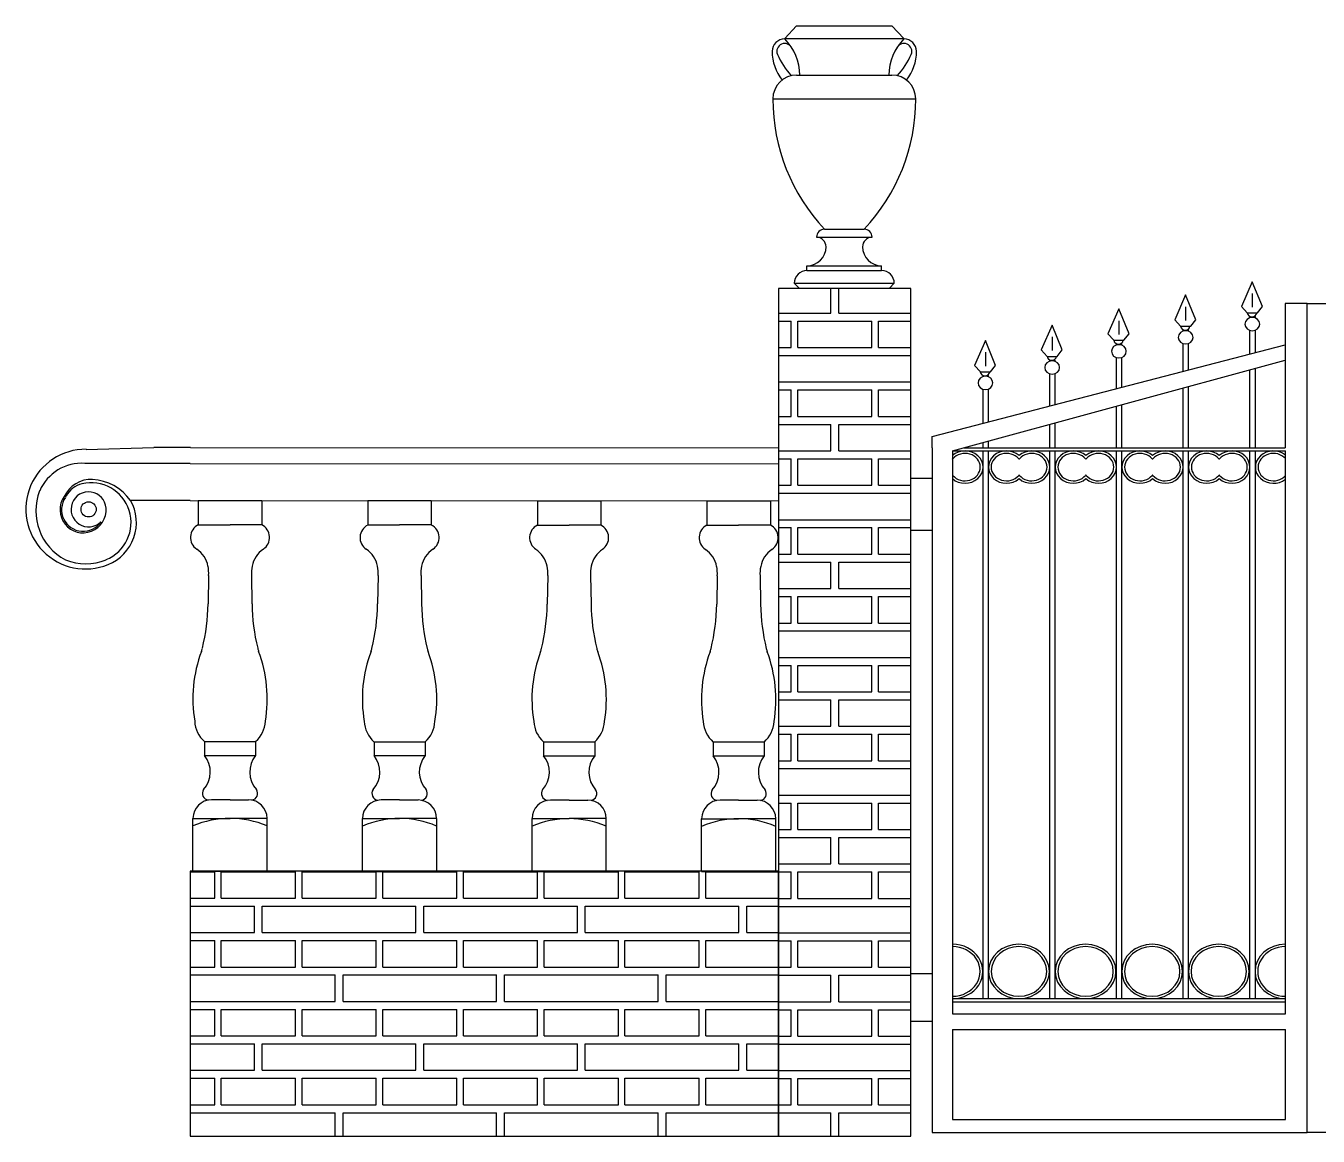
# Model space of a CAD drawing. Header units: millimetres. Extents: x -284 to 4134, y 0 to 1914.
# Drawn here: x -284 to 1944, y 0 to 1913 of the extents above; entities that cross this region are included whole.
import ezdxf

# ---------------------------------------------------------------- set-up
doc = ezdxf.new("R2010")
doc.units = ezdxf.units.MM
doc.layers.add('ceco.net 172', color=7, linetype='Continuous')

msp = doc.modelspace()

# ---------------------------------------------------------------- linework, layer by layer
at = {"layer": 'ceco.net 172'}
for p, q in [((1045.1, 1913), (1024.5, 1891.1)), ((1045.1, 1913), (1209.3, 1913)), ((1209.3, 1913), (1229.9, 1891.1)), ((1024.5, 1891.1), (1229.9, 1891.1)), ((1045.1, 1828.1), (1209.3, 1828.1)), ((1004, 1787), (1250.4, 1787)), ((1093, 1562.5), (1161.4, 1562.5)), ((1079.3, 1548.8), (1175.1, 1548.8)), ((1062.9, 1491.3), (1062.9, 1499.5)), ((1062.9, 1499.5), (1191.5, 1499.5)), ((1191.5, 1491.3), (1191.5, 1499.5)), ((1062.9, 1491.3), (1191.5, 1491.3)), ((1830.5, 1472.1), (1811.7, 1429.5)), ((1848.1, 1429.5), (1830.5, 1472.1)), ((1241.7, 1460.2), (1013.6, 1460.2)), ((1013.6, 1460.2), (1013.6, 0)), ((1041, 1469.4), (1049.2, 1461.2)), ((1041, 1469.4), (1213.4, 1469.4)), ((1049.2, 1461.2), (1205.2, 1461.2)), ((1049.2, 1461.2), (1205.2, 1461.2)), ((1103.9, 1418), (1103.9, 1460.2)), ((1117.6, 1418), (1117.6, 1460.2)), ((1213.4, 1469.4), (1205.2, 1461.2)), ((1241.7, 0), (1241.7, 1460.2)), ((1715.5, 1449.3), (1696.7, 1406.7)), ((1733.1, 1406.7), (1715.5, 1449.3)), ((1830.5, 1451.9), (1830.5, 1428.4)), ((1715.5, 1429.1), (1715.5, 1405.5)), ((1811.7, 1429.5), (1821.7, 1418.3)), ((1839.3, 1418.3), (1848.1, 1429.5)), ((1887.3, 1434.6), (1887.3, 1186.1)), ((1925.1, 1434.6), (1887.3, 1434.6)), ((1925.1, 6), (1925.1, 1434.6)), ((1925.1, 1434.6), (1962.9, 1434.6)), ((1925.1, 6), (1925.1, 1434.6)), ((1013.6, 1418), (1103.9, 1418)), ((1013.6, 1404.3), (1035.5, 1404.3)), ((1035.5, 1358.7), (1035.5, 1404.3)), ((1046.9, 1358.7), (1046.9, 1404.3)), ((1046.9, 1404.3), (1174.7, 1404.3)), ((1117.6, 1418), (1241.7, 1418)), ((1174.7, 1358.7), (1174.7, 1404.3)), ((1186.1, 1358.7), (1186.1, 1404.3)), ((1186.1, 1404.3), (1241.7, 1404.3)), ((1600.5, 1425.2), (1581.7, 1382.5)), ((1618, 1382.5), (1600.5, 1425.2)), ((1600.5, 1405), (1600.5, 1381.4)), ((1696.7, 1406.7), (1706.7, 1395.4)), ((1724.3, 1395.4), (1733.1, 1406.7)), ((1821.7, 1418.3), (1839.3, 1418.3)), ((1826.4, 1410), (1826.4, 1412.1)), ((1835.7, 1409.6), (1835.7, 1412.1)), ((1485.5, 1397.3), (1466.7, 1354.6)), ((1503, 1354.6), (1485.5, 1397.3)), ((1581.7, 1382.5), (1591.7, 1371.3)), ((1609.3, 1371.3), (1618, 1382.5)), ((1706.7, 1395.4), (1724.3, 1395.4)), ((1711.4, 1387.2), (1711.4, 1389.2)), ((1720.7, 1386.8), (1720.7, 1389.2)), ((1826.4, 1347.4), (1826.4, 1388.3)), ((1835.7, 1349.8), (1835.7, 1388.7)), ((1278.5, 1205.3), (1887.3, 1363.2)), ((1370.5, 1370.7), (1351.7, 1328)), ((1388, 1328), (1370.5, 1370.7)), ((1485.5, 1377.1), (1485.5, 1353.5)), ((1591.7, 1371.3), (1609.3, 1371.3)), ((1596.4, 1363.1), (1596.4, 1365.1)), ((1605.7, 1362.7), (1605.7, 1365.1)), ((1711.4, 1317.5), (1711.4, 1365.5)), ((1720.7, 1320), (1720.7, 1365.9)), ((1013.6, 1358.7), (1035.5, 1358.7)), ((1013.6, 1345), (1241.7, 1345)), ((1046.9, 1358.7), (1174.7, 1358.7)), ((1186.1, 1358.7), (1241.7, 1358.7)), ((1313.5, 1180.5), (1887.3, 1336.9)), ((1370.5, 1350.5), (1370.5, 1326.9)), ((1466.7, 1354.6), (1476.7, 1343.4)), ((1476.7, 1343.4), (1494.2, 1343.4)), ((1481.3, 1335.2), (1481.3, 1337.2)), ((1490.7, 1334.8), (1490.7, 1337.2)), ((1494.2, 1343.4), (1503, 1354.6)), ((1596.4, 1287.7), (1596.4, 1341.4)), ((1605.7, 1290.1), (1605.7, 1341.8)), ((1351.7, 1328), (1361.7, 1316.8)), ((1361.7, 1316.8), (1379.2, 1316.8)), ((1379.2, 1316.8), (1388, 1328)), ((1826.4, 1186.1), (1826.4, 1320.3)), ((1835.7, 1186.1), (1835.7, 1322.8)), ((1013.6, 1299.4), (1241.7, 1299.4)), ((1366.3, 1308.5), (1366.3, 1310.6)), ((1375.7, 1308.2), (1375.7, 1310.6)), ((1481.3, 1257.9), (1481.3, 1313.5)), ((1490.7, 1260.3), (1490.7, 1313.9)), ((1013.6, 1285.7), (1035.5, 1285.7)), ((1035.5, 1240.1), (1035.5, 1285.7)), ((1046.9, 1240.1), (1046.9, 1285.7)), ((1046.9, 1285.7), (1174.7, 1285.7)), ((1174.7, 1240.1), (1174.7, 1285.7)), ((1186.1, 1240.1), (1186.1, 1285.7)), ((1186.1, 1285.7), (1241.7, 1285.7)), ((1366.3, 1228.1), (1366.3, 1286.9)), ((1375.7, 1230.5), (1375.7, 1287.2)), ((1711.4, 1186.1), (1711.4, 1288.9)), ((1720.7, 1186.1), (1720.7, 1291.5)), ((1596.4, 1186.1), (1596.4, 1257.6)), ((1605.7, 1186.1), (1605.7, 1260.1)), ((1013.6, 1240.1), (1035.5, 1240.1)), ((1013.6, 1226.4), (1103.9, 1226.4)), ((1046.9, 1240.1), (1174.7, 1240.1)), ((1103.9, 1180.7), (1103.9, 1226.4)), ((1117.6, 1180.7), (1117.6, 1226.4)), ((1117.6, 1226.4), (1241.7, 1226.4)), ((1186.1, 1240.1), (1241.7, 1240.1)), ((1481.3, 1186.1), (1481.3, 1226.3)), ((1490.7, 1186.1), (1490.7, 1228.8)), ((1278.5, 1186.1), (1278.5, 1205.3)), ((-179.4, 1183.3), (-63.1, 1186.4)), ((0.1, 1186.4), (-63.1, 1186.4)), ((0.1, 1186.4), (1013.7, 1185.7)), ((1013.6, 1180.7), (1103.9, 1180.7)), ((1117.6, 1180.7), (1241.7, 1180.7)), ((1278.5, 1186.1), (1278.5, 6)), ((1333.9, 1186.1), (1887.3, 1186.1)), ((1366.3, 1186.1), (1366.3, 1194.9)), ((1375.7, 1186.1), (1375.7, 1197.5)), ((0, 1159), (-181.3, 1159.1)), ((0, 1159), (1013.6, 1158.3)), ((1013.6, 1167.1), (1035.5, 1167.1)), ((1035.5, 1121.4), (1035.5, 1167.1)), ((1046.9, 1121.4), (1046.9, 1167.1)), ((1046.9, 1167.1), (1174.7, 1167.1)), ((1174.7, 1121.4), (1174.7, 1167.1)), ((1186.1, 1121.4), (1186.1, 1167.1)), ((1186.1, 1167.1), (1241.7, 1167.1)), ((1313.5, 1180.5), (1313.5, 210.8)), ((1313.5, 1180.5), (1887.5, 1180.5)), ((1366.3, 834.6), (1366.3, 1180.5)), ((1375.7, 834.6), (1375.7, 1180.5)), ((1481.3, 834.6), (1481.3, 1180.5)), ((1490.7, 834.6), (1490.7, 1180.5)), ((1596.4, 834.6), (1596.4, 1180.5)), ((1605.7, 834.6), (1605.7, 1180.5)), ((1711.4, 834.6), (1711.4, 1180.5)), ((1720.7, 834.6), (1720.7, 1180.5)), ((1826.4, 834.6), (1826.4, 1180.5)), ((1835.7, 834.6), (1835.7, 1180.5)), ((1887.5, 210.8), (1887.5, 1180.5)), ((1013.6, 1121.4), (1035.5, 1121.4)), ((1046.9, 1121.4), (1174.7, 1121.4)), ((1186.1, 1121.4), (1241.7, 1121.4)), ((1241.7, 1133.8), (1278.5, 1133.8)), ((1278.5, 1133.8), (1278.5, 1043.6)), ((0, 1095.1), (-103, 1095.2)), ((0, 1095.1), (1013.6, 1094.5)), ((13.7, 1095.1), (13.7, 1053.2)), ((13.7, 1095.1), (123.2, 1095.1)), ((123.2, 1095.1), (123.2, 1053.2)), ((305.9, 1094.9), (305.9, 1053)), ((305.9, 1094.9), (415.4, 1094.9)), ((415.4, 1094.9), (415.4, 1053)), ((598.2, 1094.7), (598.2, 1052.8)), ((598.2, 1094.7), (707.7, 1094.7)), ((707.7, 1094.7), (707.7, 1052.8)), ((890.4, 1094.5), (890.4, 1052.6)), ((890.4, 1094.5), (999.9, 1094.5)), ((999.9, 1094.5), (999.9, 1052.6)), ((1013.6, 1107.7), (1241.7, 1107.7)), ((13.7, 1053.2), (68.4, 1053.2)), ((123.2, 1053.2), (68.4, 1053.2)), ((305.9, 1053), (360.7, 1053)), ((415.4, 1053), (360.7, 1053)), ((598.2, 1052.8), (652.9, 1052.8)), ((707.7, 1052.8), (652.9, 1052.8)), ((890.4, 1052.6), (945.1, 1052.6)), ((999.9, 1052.6), (945.1, 1052.6)), ((1013.6, 1062.1), (1241.7, 1062.1)), ((1013.6, 1048.4), (1035.5, 1048.4)), ((1035.5, 1002.8), (1035.5, 1048.4)), ((1046.9, 1002.8), (1046.9, 1048.4)), ((1046.9, 1048.4), (1174.7, 1048.4)), ((1174.7, 1002.8), (1174.7, 1048.4)), ((1186.1, 1002.8), (1186.1, 1048.4)), ((1186.1, 1048.4), (1241.7, 1048.4)), ((1278.5, 1043.6), (1241.7, 1043.6)), ((1013.6, 1002.8), (1035.5, 1002.8)), ((1046.9, 1002.8), (1174.7, 1002.8)), ((1186.1, 1002.8), (1241.7, 1002.8)), ((1013.6, 989.1), (1103.9, 989.1)), ((1103.9, 943.5), (1103.9, 989.1)), ((1117.6, 943.5), (1117.6, 989.1)), ((1117.6, 989.1), (1241.7, 989.1)), ((31.5, 966.1), (30.6, 917.1)), ((105.3, 966.1), (106.3, 917.1)), ((323.8, 965.9), (322.8, 916.9)), ((397.6, 965.9), (398.5, 916.9)), ((616, 965.7), (615.1, 916.7)), ((689.8, 965.7), (690.8, 916.7)), ((908.2, 965.5), (907.3, 916.6)), ((982, 965.5), (983, 916.6)), ((1013.6, 943.5), (1103.9, 943.5)), ((1117.6, 943.5), (1241.7, 943.5)), ((1013.6, 929.8), (1035.5, 929.8)), ((1035.5, 884.1), (1035.5, 929.8)), ((1046.9, 884.1), (1046.9, 929.8)), ((1046.9, 929.8), (1174.7, 929.8)), ((1174.7, 884.1), (1174.7, 929.8)), ((1186.1, 884.1), (1186.1, 929.8)), ((1186.1, 929.8), (1241.7, 929.8)), ((1013.6, 884.1), (1035.5, 884.1)), ((1013.6, 870.5), (1241.7, 870.5)), ((1046.9, 884.1), (1174.7, 884.1)), ((1186.1, 884.1), (1241.7, 884.1)), ((1013.6, 824.8), (1241.7, 824.8)), ((1366.3, 236.9), (1366.3, 834.6)), ((1375.7, 236.9), (1375.7, 834.6)), ((1481.3, 236.9), (1481.3, 834.6)), ((1490.7, 236.9), (1490.7, 834.6)), ((1596.4, 236.9), (1596.4, 834.6)), ((1605.7, 236.9), (1605.7, 834.6)), ((1711.4, 236.9), (1711.4, 834.6)), ((1720.7, 236.9), (1720.7, 834.6)), ((1826.4, 236.9), (1826.4, 834.6)), ((1835.7, 236.9), (1835.7, 834.6)), ((1013.6, 811.1), (1035.5, 811.1)), ((1035.5, 765.5), (1035.5, 811.1)), ((1046.9, 765.5), (1046.9, 811.1)), ((1046.9, 811.1), (1174.7, 811.1)), ((1174.7, 765.5), (1174.7, 811.1)), ((1186.1, 765.5), (1186.1, 811.1)), ((1186.1, 811.1), (1241.7, 811.1)), ((1013.6, 765.5), (1035.5, 765.5)), ((1046.9, 765.5), (1174.7, 765.5)), ((1186.1, 765.5), (1241.7, 765.5)), ((1013.6, 751.8), (1103.9, 751.8)), ((1103.9, 706.2), (1103.9, 751.8)), ((1117.6, 706.2), (1117.6, 751.8)), ((1117.6, 751.8), (1241.7, 751.8)), ((1013.6, 706.2), (1103.9, 706.2)), ((1013.6, 692.5), (1035.5, 692.5)), ((1035.5, 646.9), (1035.5, 692.5)), ((1046.9, 646.9), (1046.9, 692.5)), ((1046.9, 692.5), (1174.7, 692.5)), ((1117.6, 706.2), (1241.7, 706.2)), ((1174.7, 646.9), (1174.7, 692.5)), ((1186.1, 646.9), (1186.1, 692.5)), ((1186.1, 692.5), (1241.7, 692.5)), ((24.4, 679.7), (24.4, 655.9)), ((24.4, 679.7), (112.5, 679.7)), ((112.5, 679.7), (112.5, 655.9)), ((316.6, 679.5), (316.6, 655.7)), ((316.6, 679.5), (404.8, 679.5)), ((404.8, 679.5), (404.8, 655.7)), ((608.8, 679.3), (608.8, 655.5)), ((608.8, 679.3), (697, 679.3)), ((697, 679.3), (697, 655.5)), ((901.1, 679.1), (901.1, 655.3)), ((901.1, 679.1), (989.2, 679.1)), ((989.2, 679.1), (989.2, 655.3)), ((24.4, 655.9), (112.5, 655.9)), ((316.6, 655.7), (404.8, 655.7)), ((608.8, 655.5), (697, 655.5)), ((901.1, 655.3), (989.2, 655.3)), ((1013.6, 646.9), (1035.5, 646.9)), ((1046.9, 646.9), (1174.7, 646.9)), ((1186.1, 646.9), (1241.7, 646.9)), ((1013.6, 633.2), (1241.7, 633.2)), ((68.4, 579.5), (36.5, 579.5)), ((68.4, 579.5), (100.4, 579.5)), ((360.7, 579.3), (328.7, 579.3)), ((360.7, 579.3), (392.6, 579.3)), ((1013.6, 587.6), (1241.7, 587.6)), ((652.9, 579.1), (621, 579.1)), ((652.9, 579.1), (684.9, 579.1)), ((945.1, 578.9), (913.2, 578.9)), ((945.1, 578.9), (977.1, 578.9)), ((1013.6, 573.9), (1035.5, 573.9)), ((1035.5, 528.2), (1035.5, 573.9)), ((1046.9, 528.2), (1046.9, 573.9)), ((1046.9, 573.9), (1174.7, 573.9)), ((1174.7, 528.2), (1174.7, 573.9)), ((1186.1, 528.2), (1186.1, 573.9)), ((1186.1, 573.9), (1241.7, 573.9)), ((4.6, 456.3), (4.6, 547.5)), ((4.6, 547.5), (68.4, 547.5)), ((132.3, 547.5), (68.4, 547.5)), ((132.3, 456.3), (132.3, 547.5)), ((296.8, 456.1), (296.8, 547.3)), ((296.8, 547.3), (360.7, 547.3)), ((424.6, 547.3), (360.7, 547.3)), ((424.6, 456.1), (424.6, 547.3)), ((589, 455.9), (589, 547.1)), ((589, 547.1), (652.9, 547.1)), ((716.8, 547.1), (652.9, 547.1)), ((716.8, 455.9), (716.8, 547.1)), ((881.3, 455.7), (881.3, 546.9)), ((881.3, 546.9), (945.1, 546.9)), ((1009, 546.9), (945.1, 546.9)), ((1009, 455.7), (1009, 546.9)), ((1013.6, 528.2), (1035.5, 528.2)), ((1013.6, 514.5), (1103.9, 514.5)), ((1046.9, 528.2), (1174.7, 528.2)), ((1103.9, 468.9), (1103.9, 514.5)), ((1117.6, 468.9), (1117.6, 514.5)), ((1117.6, 514.5), (1241.7, 514.5)), ((1186.1, 528.2), (1241.7, 528.2)), ((1013.6, 468.9), (1103.9, 468.9)), ((1117.6, 468.9), (1241.7, 468.9)), ((1013.6, 456.3), (0, 456.3)), ((0, 456.3), (0, 0)), ((0, 455.6), (42, 455.6)), ((4.6, 456.3), (132.3, 456.3)), ((42, 410), (42, 455.6)), ((53.4, 410), (53.4, 455.6)), ((53.4, 455.6), (181.1, 455.6)), ((181.1, 410), (181.1, 455.6)), ((192.5, 410), (192.5, 455.6)), ((192.5, 455.6), (320.3, 455.6)), ((296.8, 456.1), (424.6, 456.1)), ((320.3, 410), (320.3, 455.6)), ((331.7, 410), (331.7, 455.6)), ((331.7, 455.6), (459.5, 455.6)), ((459.5, 410), (459.5, 455.6)), ((470.9, 410), (470.9, 455.6)), ((470.9, 455.6), (598.6, 455.6)), ((589, 455.9), (716.8, 455.9)), ((598.6, 410), (598.6, 455.6)), ((610.1, 410), (610.1, 455.6)), ((610.1, 455.6), (737.8, 455.6)), ((737.8, 410), (737.8, 455.6)), ((749.2, 410), (749.2, 455.6)), ((749.2, 455.6), (877, 455.6)), ((877, 410), (877, 455.6)), ((881.3, 455.7), (1009, 455.7)), ((888.4, 410), (888.4, 455.6)), ((888.4, 455.6), (1013.6, 455.6)), ((1013.6, 0), (1013.6, 456.3)), ((1013.6, 455.2), (1035.5, 455.2)), ((1035.5, 409.6), (1035.5, 455.2)), ((1046.9, 409.6), (1046.9, 455.2)), ((1046.9, 455.2), (1174.7, 455.2)), ((1174.7, 409.6), (1174.7, 455.2)), ((1186.1, 409.6), (1186.1, 455.2)), ((1186.1, 455.2), (1241.7, 455.2)), ((0, 410), (42, 410)), ((53.4, 410), (181.1, 410)), ((192.5, 410), (320.3, 410)), ((331.7, 410), (459.5, 410)), ((470.9, 410), (598.6, 410)), ((610.1, 410), (737.8, 410)), ((749.2, 410), (877, 410)), ((888.4, 410), (1013.6, 410)), ((1013.6, 409.6), (1035.5, 409.6)), ((1046.9, 409.6), (1174.7, 409.6)), ((1186.1, 409.6), (1241.7, 409.6)), ((0, 396.3), (110.4, 396.3)), ((110.4, 350.7), (110.4, 396.3)), ((124.1, 350.7), (124.1, 396.3)), ((124.1, 396.3), (388.7, 396.3)), ((388.7, 350.7), (388.7, 396.3)), ((402.4, 350.7), (402.4, 396.3)), ((402.4, 396.3), (667.1, 396.3)), ((667.1, 350.7), (667.1, 396.3)), ((680.8, 350.7), (680.8, 396.3)), ((680.8, 396.3), (945.4, 396.3)), ((945.4, 350.7), (945.4, 396.3)), ((959.1, 350.7), (959.1, 396.3)), ((959.1, 396.3), (1013.6, 396.3)), ((1013.6, 395.9), (1241.7, 395.9)), ((0, 350.7), (110.4, 350.7)), ((0, 337), (42, 337)), ((42, 291.4), (42, 337)), ((53.4, 291.4), (53.4, 337)), ((53.4, 337), (181.1, 337)), ((124.1, 350.7), (388.7, 350.7)), ((181.1, 291.4), (181.1, 337)), ((192.5, 291.4), (192.5, 337)), ((192.5, 337), (320.3, 337)), ((320.3, 291.4), (320.3, 337)), ((331.7, 291.4), (331.7, 337)), ((331.7, 337), (459.5, 337)), ((402.4, 350.7), (667.1, 350.7)), ((459.5, 291.4), (459.5, 337)), ((470.9, 291.4), (470.9, 337)), ((470.9, 337), (598.6, 337)), ((598.6, 291.4), (598.6, 337)), ((610.1, 291.4), (610.1, 337)), ((610.1, 337), (737.8, 337)), ((680.8, 350.7), (945.4, 350.7)), ((737.8, 291.4), (737.8, 337)), ((749.2, 291.4), (749.2, 337)), ((749.2, 337), (877, 337)), ((877, 291.4), (877, 337)), ((888.4, 291.4), (888.4, 337)), ((888.4, 337), (1013.6, 337)), ((959.1, 350.7), (1013.6, 350.7)), ((1013.6, 350.3), (1241.7, 350.3)), ((1013.6, 336.6), (1035.5, 336.6)), ((1035.5, 291), (1035.5, 336.6)), ((1046.9, 291), (1046.9, 336.6)), ((1046.9, 336.6), (1174.7, 336.6)), ((1174.7, 291), (1174.7, 336.6)), ((1186.1, 291), (1186.1, 336.6)), ((1186.1, 336.6), (1241.7, 336.6)), ((0, 291.4), (42, 291.4)), ((53.4, 291.4), (181.1, 291.4)), ((192.5, 291.4), (320.3, 291.4)), ((331.7, 291.4), (459.5, 291.4)), ((470.9, 291.4), (598.6, 291.4)), ((610.1, 291.4), (737.8, 291.4)), ((749.2, 291.4), (877, 291.4)), ((888.4, 291.4), (1013.6, 291.4)), ((1013.6, 291), (1035.5, 291)), ((1046.9, 291), (1174.7, 291)), ((1186.1, 291), (1241.7, 291)), ((0, 277.7), (249.6, 277.7)), ((249.6, 232.1), (249.6, 277.7)), ((263.3, 232.1), (263.3, 277.7)), ((263.3, 277.7), (527.9, 277.7)), ((527.9, 232.1), (527.9, 277.7)), ((541.6, 232.1), (541.6, 277.7)), ((541.6, 277.7), (806.3, 277.7)), ((806.3, 232.1), (806.3, 277.7)), ((820, 232.1), (820, 277.7)), ((820, 277.7), (1013.6, 277.7)), ((1013.6, 277.3), (1103.9, 277.3)), ((1103.9, 231.6), (1103.9, 277.3)), ((1117.6, 231.6), (1117.6, 277.3)), ((1117.6, 277.3), (1241.7, 277.3)), ((1241.7, 280.4), (1278.5, 280.4)), ((1278.5, 280.4), (1278.5, 197.7)), ((0, 232.1), (249.6, 232.1)), ((263.3, 232.1), (527.9, 232.1)), ((541.6, 232.1), (806.3, 232.1)), ((820, 232.1), (1013.6, 232.1)), ((1013.6, 231.6), (1103.9, 231.6)), ((1117.6, 231.6), (1241.7, 231.6)), ((1313.5, 236.9), (1887.5, 236.9)), ((1313.5, 231.4), (1887.5, 231.4)), ((0, 218.4), (42, 218.4)), ((42, 172.7), (42, 218.4)), ((53.4, 172.7), (53.4, 218.4)), ((53.4, 218.4), (181.1, 218.4)), ((181.1, 172.7), (181.1, 218.4)), ((192.5, 172.7), (192.5, 218.4)), ((192.5, 218.4), (320.3, 218.4)), ((320.3, 172.7), (320.3, 218.4)), ((331.7, 172.7), (331.7, 218.4)), ((331.7, 218.4), (459.5, 218.4)), ((459.5, 172.7), (459.5, 218.4)), ((470.9, 172.7), (470.9, 218.4)), ((470.9, 218.4), (598.6, 218.4)), ((598.6, 172.7), (598.6, 218.4)), ((610.1, 172.7), (610.1, 218.4)), ((610.1, 218.4), (737.8, 218.4)), ((737.8, 172.7), (737.8, 218.4)), ((749.2, 172.7), (749.2, 218.4)), ((749.2, 218.4), (877, 218.4)), ((877, 172.7), (877, 218.4)), ((888.4, 172.7), (888.4, 218.4)), ((888.4, 218.4), (1013.6, 218.4)), ((1013.6, 217.9), (1035.5, 217.9)), ((1035.5, 172.3), (1035.5, 217.9)), ((1046.9, 172.3), (1046.9, 217.9)), ((1046.9, 217.9), (1174.7, 217.9)), ((1174.7, 172.3), (1174.7, 217.9)), ((1186.1, 172.3), (1186.1, 217.9)), ((1186.1, 217.9), (1241.7, 217.9)), ((1313.5, 210.8), (1887.5, 210.8)), ((1278.5, 197.7), (1241.7, 197.7)), ((1313.5, 183.9), (1313.5, 28.5)), ((1313.5, 183.9), (1887.5, 183.9)), ((1887.5, 28.5), (1887.5, 183.9)), ((0, 172.7), (42, 172.7)), ((0, 159), (110.4, 159)), ((53.4, 172.7), (181.1, 172.7)), ((110.4, 113.4), (110.4, 159)), ((124.1, 113.4), (124.1, 159)), ((124.1, 159), (388.7, 159)), ((192.5, 172.7), (320.3, 172.7)), ((331.7, 172.7), (459.5, 172.7)), ((388.7, 113.4), (388.7, 159)), ((402.4, 113.4), (402.4, 159)), ((402.4, 159), (667.1, 159)), ((470.9, 172.7), (598.6, 172.7)), ((610.1, 172.7), (737.8, 172.7)), ((667.1, 113.4), (667.1, 159)), ((680.8, 113.4), (680.8, 159)), ((680.8, 159), (945.4, 159)), ((749.2, 172.7), (877, 172.7)), ((888.4, 172.7), (1013.6, 172.7)), ((945.4, 113.4), (945.4, 159)), ((959.1, 113.4), (959.1, 159)), ((959.1, 159), (1013.6, 159)), ((1013.6, 172.3), (1035.5, 172.3)), ((1013.6, 158.6), (1241.7, 158.6)), ((1046.9, 172.3), (1174.7, 172.3)), ((1186.1, 172.3), (1241.7, 172.3)), ((0, 113.4), (110.4, 113.4)), ((124.1, 113.4), (388.7, 113.4)), ((402.4, 113.4), (667.1, 113.4)), ((680.8, 113.4), (945.4, 113.4)), ((959.1, 113.4), (1013.6, 113.4)), ((1013.6, 113), (1241.7, 113)), ((0, 99.7), (42, 99.7)), ((42, 54.1), (42, 99.7)), ((53.4, 54.1), (53.4, 99.7)), ((53.4, 99.7), (181.1, 99.7)), ((181.1, 54.1), (181.1, 99.7)), ((192.5, 54.1), (192.5, 99.7)), ((192.5, 99.7), (320.3, 99.7)), ((320.3, 54.1), (320.3, 99.7)), ((331.7, 54.1), (331.7, 99.7)), ((331.7, 99.7), (459.5, 99.7)), ((459.5, 54.1), (459.5, 99.7)), ((470.9, 54.1), (470.9, 99.7)), ((470.9, 99.7), (598.6, 99.7)), ((598.6, 54.1), (598.6, 99.7)), ((610.1, 54.1), (610.1, 99.7)), ((610.1, 99.7), (737.8, 99.7)), ((737.8, 54.1), (737.8, 99.7)), ((749.2, 54.1), (749.2, 99.7)), ((749.2, 99.7), (877, 99.7)), ((877, 54.1), (877, 99.7)), ((888.4, 54.1), (888.4, 99.7)), ((888.4, 99.7), (1013.6, 99.7)), ((1013.6, 99.3), (1035.5, 99.3)), ((1035.5, 53.7), (1035.5, 99.3)), ((1046.9, 53.7), (1046.9, 99.3)), ((1046.9, 99.3), (1174.7, 99.3)), ((1174.7, 53.7), (1174.7, 99.3)), ((1186.1, 53.7), (1186.1, 99.3)), ((1186.1, 99.3), (1241.7, 99.3)), ((0, 54.1), (42, 54.1)), ((53.4, 54.1), (181.1, 54.1)), ((192.5, 54.1), (320.3, 54.1)), ((331.7, 54.1), (459.5, 54.1)), ((470.9, 54.1), (598.6, 54.1)), ((610.1, 54.1), (737.8, 54.1)), ((749.2, 54.1), (877, 54.1)), ((888.4, 54.1), (1013.6, 54.1)), ((1013.6, 53.7), (1035.5, 53.7)), ((1046.9, 53.7), (1174.7, 53.7)), ((1186.1, 53.7), (1241.7, 53.7)), ((0, 40.4), (249.6, 40.4)), ((249.6, 0), (249.6, 40.4)), ((263.3, 0), (263.3, 40.4)), ((263.3, 40.4), (527.9, 40.4)), ((527.9, 0), (527.9, 40.4)), ((541.6, 0), (541.6, 40.4)), ((541.6, 40.4), (806.3, 40.4)), ((806.3, 0), (806.3, 40.4)), ((820, 0), (820, 40.4)), ((820, 40.4), (1013.6, 40.4)), ((1013.6, 40), (1103.9, 40)), ((1103.9, 0), (1103.9, 40)), ((1117.6, 0), (1117.6, 40)), ((1117.6, 40), (1241.7, 40)), ((1313.5, 28.5), (1887.5, 28.5)), ((0, 0), (1013.6, 0)), ((1013.6, 0), (1241.7, 0)), ((1278.5, 6), (1925.1, 6)), ((2571.8, 6), (1925.1, 6))]:
    msp.add_line(p, q, dxfattribs=at)
msp.add_circle((-175.3, 1079.9), 13.1, dxfattribs=at)
for centre, radius, start, end in [((1024.5, 1868.5), 21.9, 89.9729, 178.2387), ((1024.5, 1868.9), 13.7, 23.8988, 202.3138), ((962.9, 1828.1), 87.6, 0, 45.3217), ((1291.5, 1828.1), 87.6, 134.6783, 180), ((1229.9, 1868.9), 13.7, 337.6862, 156.1012), ((1229.9, 1868.5), 21.9, 1.7613, 90.0271), ((1085.3, 1870.2), 82.7, 180.7436, 217.8078), ((1127.2, 1913), 125.4, 203.1063, 223.2497), ((1127.2, 1913), 125.4, 316.7503, 336.8937), ((1169.1, 1870.2), 82.7, 322.1922, 359.2564), ((1045.1, 1787), 41.1, 90, 180), ((1209.3, 1787), 41.1, 0, 90), ((1332.5, 1787.3), 328.5, 180.0575, 223.1835), ((921.9, 1787.3), 328.5, 316.8165, 359.9425), ((1093, 1548.8), 13.7, 90, 180), ((1161.4, 1548.8), 13.7, 0, 90), ((1079.3, 1532.4), 16.4, 0, 90), ((1175.1, 1532.4), 16.4, 90, 180), ((1062.9, 1532.4), 32.9, 270, 0), ((1191.5, 1532.4), 32.9, 180, 270), ((1062.9, 1469.4), 21.9, 90, 180), ((1191.5, 1469.4), 21.9, 0, 90), ((-180.4, 1080.3), 103.1, 89.4216, 292.0578), ((-187, 1080), 79.3, 86.3128, 156.3672), ((-170.8, 1080.2), 51.4, 87.4848, 155.1238), ((-177.3, 1083.6), 41.4, 103.3876, 152.2524), ((-171, 1057), 68.8, 292.0578, 103.3876), ((-173.9, 1044.8), 86.9, 35.4176, 86.4678), ((-170.9, 1077.3), 95.3, 158.7456, 242.1444), ((-184.8, 1079.2), 39.7, 145.2575, 4.3646), ((-184.8, 1079.2), 37.1, 145.2575, 326.0086), ((-170.8, 1080.2), 48.8, 152.2524, 155.1238), ((-175.3, 1079.9), 30.2, 4.3646, 314.7843), ((-171, 1057), 78, 292.0578, 29.3682), ((24.5, 1031.5), 24.2, 116.5673, 236.2205), ((112.4, 1031.5), 24.2, 303.7795, 63.4327), ((316.7, 1031.3), 24.2, 116.5673, 236.2205), ((404.6, 1031.3), 24.2, 303.7795, 63.4327), ((609, 1031.2), 24.2, 116.5673, 236.2205), ((696.8, 1031.2), 24.2, 303.7795, 63.4327), ((901.2, 1031), 24.2, 116.5673, 236.2205), ((989.1, 1031), 24.2, 303.7795, 63.4327), ((-14.3, 973.5), 45.6, 11.0147, 56.2205), ((151.2, 973.5), 45.6, 123.7795, 168.9853), ((277.9, 973.3), 45.6, 11.0147, 56.2205), ((443.4, 973.3), 45.6, 123.7795, 168.9853), ((570.2, 973.1), 45.6, 11.0147, 56.2205), ((735.7, 973.1), 45.6, 123.7795, 168.9853), ((862.4, 972.9), 45.6, 11.0147, 56.2205), ((1027.9, 972.9), 45.6, 123.7795, 168.9853), ((-180.4, 1080.3), 94, 248.1567, 292.0578), ((-32.6, 969.9), 64.3, 356.5791, 11.0147), ((169.5, 969.9), 64.3, 168.9853, 183.4209), ((259.6, 969.7), 64.3, 356.5791, 11.0147), ((461.7, 969.7), 64.3, 168.9853, 183.4209), ((551.9, 969.6), 64.3, 356.5791, 11.0147), ((754, 969.6), 64.3, 168.9853, 183.4209), ((844.1, 969.4), 64.3, 356.5791, 11.0147), ((1046.2, 969.4), 64.3, 168.9853, 183.4209), ((-315.9, 922.2), 346.5, 346.3614, 359.1632), ((452.8, 922.2), 346.5, 180.8368, 193.6386), ((-23.7, 922), 346.5, 346.3614, 359.1632), ((745, 922), 346.5, 180.8368, 193.6386), ((268.6, 921.8), 346.5, 346.3614, 359.1632), ((1037.2, 921.8), 346.5, 180.8368, 193.6386), ((560.8, 921.6), 346.5, 346.3614, 359.1632), ((1329.5, 921.6), 346.5, 180.8368, 193.6386), ((237.3, 753.1), 233, 159.386, 189.4817), ((-23.5, 851.2), 45.6, 339.386, 346.3614), ((160.4, 851.2), 45.6, 193.6386, 200.614), ((-100.4, 753.1), 233, 350.5183, 20.614), ((529.5, 753), 233, 159.386, 189.4817), ((268.7, 851.1), 45.6, 339.386, 346.3614), ((452.6, 851.1), 45.6, 193.6386, 200.614), ((191.8, 753), 233, 350.5183, 20.614), ((821.8, 752.8), 233, 159.386, 189.4817), ((561, 850.9), 45.6, 339.386, 346.3614), ((744.9, 850.9), 45.6, 193.6386, 200.614), ((484.1, 752.8), 233, 350.5183, 20.614), ((1114, 752.6), 233, 159.386, 189.4817), ((853.2, 850.7), 45.6, 339.386, 346.3614), ((1037.1, 850.7), 45.6, 193.6386, 200.614), ((776.3, 752.6), 233, 350.5183, 20.614), ((58.5, 717.7), 51.1, 183.3153, 228.0793), ((78.4, 717.7), 51.1, 311.9207, 356.6847), ((350.7, 717.5), 51.1, 183.3153, 228.0793), ((370.6, 717.5), 51.1, 311.9207, 356.6847), ((643, 717.3), 51.1, 183.3153, 228.0793), ((662.8, 717.3), 51.1, 311.9207, 356.6847), ((935.2, 717.1), 51.1, 183.3153, 228.0793), ((955.1, 717.1), 51.1, 311.9207, 356.6847), ((-10.5, 627.5), 45, 317.8355, 39.1558), ((147.4, 627.5), 45, 140.8442, 222.1645), ((281.7, 627.3), 45, 317.8355, 39.1558), ((439.7, 627.3), 45, 140.8442, 222.1645), ((573.9, 627.1), 45, 317.8355, 39.1558), ((731.9, 627.1), 45, 140.8442, 222.1645), ((866.2, 626.9), 45, 317.8355, 39.1558), ((1024.1, 626.9), 45, 140.8442, 222.1645), ((36.5, 547.5), 31.9, 90, 180), ((32.6, 590.6), 11.8, 145.6615, 260.9648), ((22.9, 597.2), 0.0913, 137.8355, 145.6615), ((100.4, 547.5), 31.9, 0, 90), ((104.3, 590.6), 11.8, 279.0352, 34.3385), ((328.7, 547.3), 31.9, 90, 180), ((324.8, 590.4), 11.8, 145.6615, 260.9648), ((315.1, 597), 0.0913, 137.8355, 145.6615), ((392.6, 547.3), 31.9, 0, 90), ((396.6, 590.4), 11.8, 279.0352, 34.3385), ((617, 590.2), 11.8, 145.6615, 260.9648), ((607.4, 596.8), 0.0913, 137.8355, 145.6615), ((688.8, 590.2), 11.8, 279.0352, 34.3385), ((909.3, 590), 11.8, 145.6615, 260.9648), ((899.6, 596.6), 0.0913, 137.8355, 145.6615), ((981, 590), 11.8, 279.0352, 34.3385), ((621, 547.1), 31.9, 90, 180), ((684.9, 547.1), 31.9, 0, 90), ((913.2, 546.9), 31.9, 90, 180), ((977.1, 546.9), 31.9, 0, 90), ((68.4, 385.5), 162, 66.7791, 113.2209), ((360.7, 385.3), 162, 66.7791, 113.2209), ((652.9, 385.1), 162, 66.7791, 113.2209), ((945.1, 384.9), 162, 66.7791, 113.2209)]:
    msp.add_arc(centre, radius, start, end, dxfattribs=at)
for centre, major_axis, start_param, end_param in [((1830.5, 1399.2), (-12.8, 0), 3.141593, 9.424778), ((1829.9, 1418.8), (-8.17, 0), 0.075933, 3.06566), ((1715.5, 1376.3), (-12.8, 0), 3.141593, 9.424778), ((1714.9, 1396), (-8.17, 0), 0.075933, 3.06566), ((1600.5, 1352.2), (-12.8, 0), 3.141593, 9.424778), ((1599.9, 1371.9), (-8.17, 0), 0.075933, 3.06566), ((1484.8, 1344), (-8.17, 0), 0.075933, 3.06566), ((1369.8, 1317.3), (-8.17, 0), 0.075933, 3.06566), ((1485.5, 1324.3), (-12.8, 0), 3.141593, 9.424778), ((1370.5, 1297.7), (-12.8, 0), 3.141593, 9.424778), ((1335.2, 1152.7), (31.1, 0), 3.936991, 8.629379), ((1406.7, 1152.7), (-31.1, 0), 3.936991, 8.629379), ((1450.3, 1152.7), (31.1, 0), 3.936991, 8.629379), ((1521.8, 1152.7), (31.1, 0), 0.795399, 5.487786), ((1565.3, 1152.7), (31.1, 0), 3.936991, 8.629379), ((1636.8, 1152.7), (31.1, 0), 0.795399, 5.487786), ((1680.3, 1152.7), (-31.1, 0), 0.795399, 5.487786), ((1751.8, 1152.7), (31.1, 0), 0.795399, 5.487786), ((1795.3, 1152.7), (-31.1, 0), 0.795399, 5.487786), ((1866.8, 1152.7), (31.1, 0), 0.84106, 5.442125), ((1313.5, 1167.3), (-0.777, 0), 1.570797, 2.498092), ((1335.2, 1152.7), (-26.4, 0), 0.643501, 5.639684), ((1406.7, 1152.7), (26.4, 0), 0.643501, 5.639684), ((1428.5, 1167.3), (-0.777, 0), 0.643501, 2.498092), ((1450.3, 1152.7), (-26.4, 0), 0.643501, 5.639684), ((1521.8, 1152.7), (26.4, 0), 0.643501, 5.639684), ((1543.5, 1167.3), (-0.777, 0), 0.643501, 2.498092), ((1565.3, 1152.7), (-26.4, 0), 0.643501, 5.639684), ((1636.8, 1152.7), (26.4, 0), 0.643501, 5.639684), ((1658.5, 1167.3), (0.777, 0), 3.785093, 5.639684), ((1680.3, 1152.7), (-26.4, 0), 0.643501, 5.639684), ((1751.8, 1152.7), (26.4, 0), 0.643501, 5.639684), ((1773.5, 1167.3), (0.777, 0), 3.785093, 5.639684), ((1795.3, 1152.7), (-26.4, 0), 0.643501, 5.639684), ((1866.8, 1152.7), (26.4, 0), 0.669195, 5.61399), ((1313.5, 1138.1), (0.777, 0), 0.643501, 1.570796), ((1428.5, 1138.1), (0.777, 0), 0.643501, 2.498091), ((1543.5, 1138.1), (0.777, 0), 0.643501, 2.498091), ((1658.5, 1138.1), (-0.777, 0), 3.785094, 5.639685), ((1773.5, 1138.1), (-0.777, 0), 3.785094, 5.639685), ((1313.5, 283.8), (52.4, 0), 4.712389, 7.853982), ((1313.5, 283.8), (47.8, 0), 4.712389, 7.853982), ((1428.3, 283.8), (52.4, 0), 0, 6.283185), ((1428.3, 283.8), (-47.8, 0), 3.141593, 9.424778), ((1543.1, 283.8), (52.4, 0), 0, 6.283185), ((1543.1, 283.8), (-47.8, 0), 3.141593, 9.424778), ((1657.9, 283.8), (52.4, 0), 0, 6.283185), ((1657.9, 283.8), (-47.8, 0), 3.141593, 9.424778), ((1772.7, 283.8), (52.4, 0), 0, 6.283185), ((1772.7, 283.8), (-47.8, 0), 3.141593, 9.424778), ((1887.5, 283.8), (-52.4, 0), -1.570796, 1.570796), ((1887.5, 283.8), (47.8, 0), 1.570796, 4.712389)]:
    msp.add_ellipse(centre, major_axis=major_axis, ratio=0.894734, start_param=start_param, end_param=end_param, dxfattribs=at)

doc.saveas('drawing.dxf')
